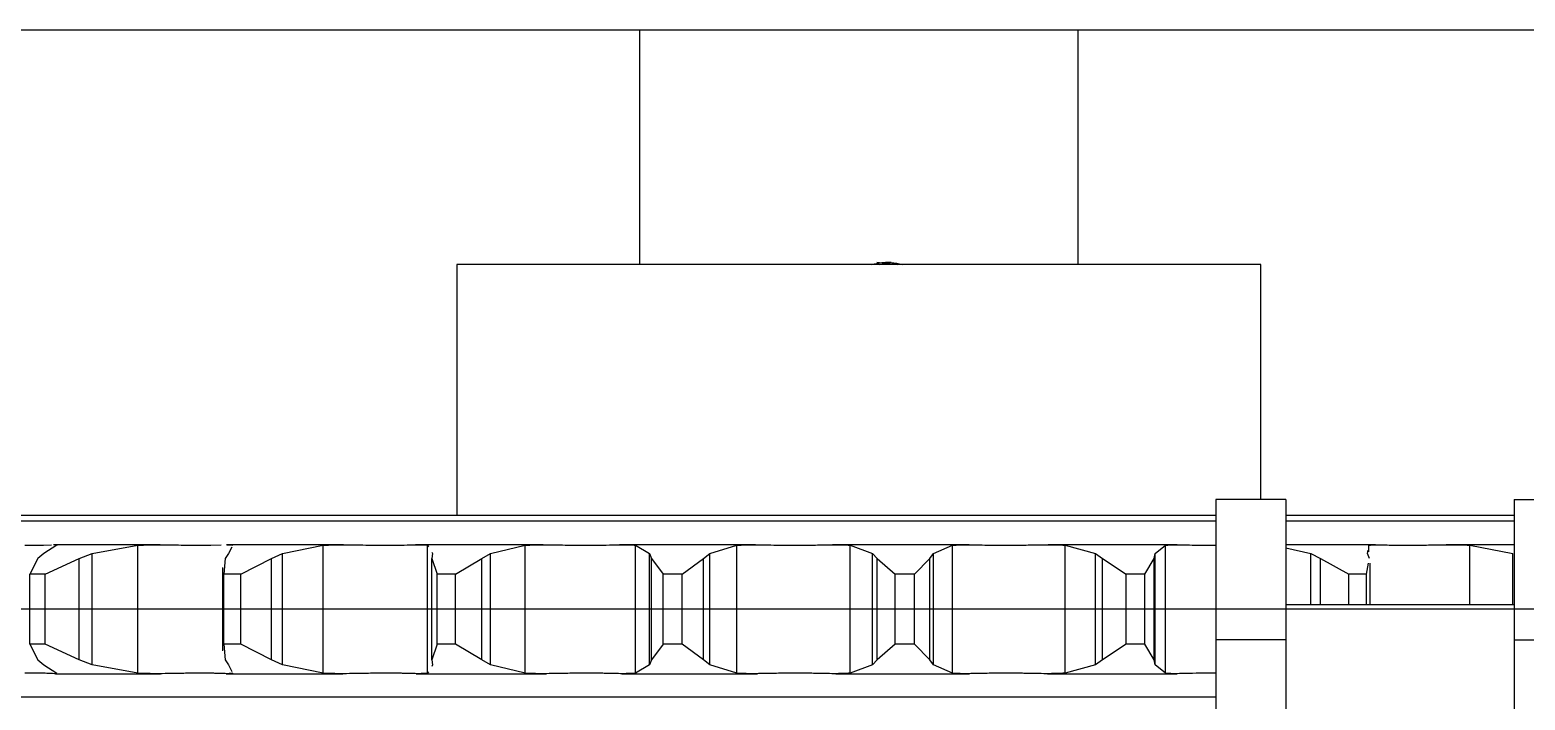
# Model space of a CAD drawing. Header units: millimetres. Extents: x -2889 to 8174, y 2447 to 8478.
# Drawn here: x 1611.07 to 1619.6, y 3381.42 to 3385.24 of the extents above; entities that cross this region are included whole.
import ezdxf

# ---------------------------------------------------------------- set-up
doc = ezdxf.new("R2010")
doc.units = ezdxf.units.MM

msp = doc.modelspace()

# ---------------------------------------------------------------- linework, layer by layer
at = {"color": 7, "linetype": 'Continuous', "lineweight": 25}
for p, q in [((1606.6739, 3385.2412), (1628.6739, 3385.2412)), ((1614.5499, 3385.2412), (1614.5499, 3383.9051)), ((1617.0499, 3383.9051), (1617.0499, 3385.2412)), ((1615.9932, 3383.9051), (1615.9031, 3383.9155)), ((1615.9844, 3383.9155), (1615.9516, 3383.9155)), ((1613.5075, 3383.9051), (1613.5075, 3382.4749)), ((1618.0922, 3383.9051), (1613.5075, 3383.9051)), ((1618.0922, 3382.5655), (1618.0922, 3383.9051)), ((1618.2347, 3382.5655), (1617.8347, 3382.5655)), ((1617.8347, 3382.5655), (1617.8347, 3381.7655)), ((1618.2347, 3382.5655), (1618.2347, 3381.7655)), ((1619.5347, 3382.5655), (1619.8347, 3382.5655)), ((1619.5347, 3382.5655), (1619.5347, 3381.7655)), ((1617.8347, 3382.4749), (1609.2499, 3382.4749)), ((1619.5347, 3382.4749), (1618.2347, 3382.4749)), ((1611.046, 3382.305), (1611.1521, 3382.305)), ((1611.1521, 3382.305), (1611.1984, 3382.3065)), ((1611.2291, 3382.3048), (1611.1545, 3382.258)), ((1611.8181, 3382.3075), (1611.2098, 3382.3075)), ((1611.4287, 3382.258), (1611.6892, 3382.3048)), ((1611.6892, 3381.5752), (1611.6892, 3382.3048)), ((1611.9842, 3382.305), (1612.1059, 3382.305)), ((1612.1059, 3382.305), (1612.1653, 3382.3065)), ((1612.8623, 3382.3075), (1612.195, 3382.3075)), ((1612.226, 3382.2944), (1612.2075, 3382.258)), ((1612.5148, 3382.258), (1612.7467, 3382.3048)), ((1612.7467, 3381.5752), (1612.7467, 3382.3048)), ((1613.0383, 3382.305), (1613.172, 3382.305)), ((1614.0013, 3382.3075), (1613.2732, 3382.3075)), ((1613.3417, 3382.3048), (1613.347, 3382.296)), ((1613.3417, 3381.5752), (1613.3417, 3382.3048)), ((1613.7007, 3382.258), (1613.8971, 3382.3048)), ((1613.8971, 3381.5752), (1613.8971, 3382.3048)), ((1614.1764, 3382.305), (1614.3179, 3382.305)), ((1615.2099, 3382.3075), (1614.4354, 3382.3075)), ((1614.5269, 3382.3048), (1614.6058, 3382.258)), ((1614.5269, 3381.5752), (1614.5269, 3382.3048)), ((1614.9505, 3382.258), (1615.1052, 3382.3048)), ((1615.1052, 3381.5752), (1615.1052, 3382.3048)), ((1615.3637, 3382.305), (1615.5088, 3382.305)), ((1616.4284, 3382.3075), (1615.6497, 3382.3075)), ((1615.7508, 3382.3048), (1615.8781, 3382.258)), ((1615.7508, 3381.5752), (1615.7508, 3382.3048)), ((1616.226, 3382.258), (1616.3345, 3382.3048)), ((1616.3345, 3381.5752), (1616.3345, 3382.3048)), ((1616.5644, 3382.305), (1616.7085, 3382.305)), ((1617.6151, 3382.3075), (1616.8784, 3382.3075)), ((1616.9762, 3382.3048), (1617.148, 3382.258)), ((1616.9762, 3381.5752), (1616.9762, 3382.3048)), ((1617.4886, 3382.258), (1617.5475, 3382.3048)), ((1617.5475, 3381.5752), (1617.5475, 3382.3048)), ((1617.7418, 3382.305), (1617.8347, 3382.305)), ((1618.7457, 3382.3075), (1618.2347, 3382.3075)), ((1618.8602, 3382.305), (1618.9896, 3382.305)), ((1619.5347, 3382.3075), (1619.148, 3382.3075)), ((1619.2836, 3382.3048), (1619.5277, 3382.258)), ((1611.1192, 3382.2294), (1611.0751, 3382.1399)), ((1611.1545, 3382.258), (1611.1192, 3382.2294)), ((1611.1615, 3382.1399), (1611.3558, 3382.2294)), ((1611.3558, 3382.2294), (1611.4287, 3382.258)), ((1611.3558, 3381.6505), (1611.3558, 3382.2294)), ((1611.4287, 3381.622), (1611.4287, 3382.258)), ((1612.1873, 3382.2294), (1612.1806, 3382.1399)), ((1612.2075, 3382.258), (1612.1873, 3382.2294)), ((1612.2774, 3382.1399), (1612.4525, 3382.2294)), ((1612.4525, 3382.2294), (1612.5148, 3382.258)), ((1612.4525, 3381.6505), (1612.4525, 3382.2294)), ((1612.5148, 3381.622), (1612.5148, 3382.258)), ((1613.3646, 3382.2294), (1613.3646, 3381.6505)), ((1613.365, 3382.2659), (1613.3697, 3382.258)), ((1613.3697, 3382.258), (1613.3653, 3382.2294)), ((1613.3653, 3382.2294), (1613.3961, 3382.1399)), ((1613.5003, 3382.1399), (1613.6509, 3382.2294)), ((1613.6509, 3382.2294), (1613.7007, 3382.258)), ((1613.6509, 3381.6505), (1613.6509, 3382.2294)), ((1613.7007, 3381.622), (1613.7007, 3382.258)), ((1614.6058, 3382.258), (1614.6172, 3382.2294)), ((1614.6058, 3381.622), (1614.6058, 3382.258)), ((1614.6172, 3382.2294), (1614.6846, 3382.1399)), ((1614.6172, 3381.6505), (1614.6172, 3382.2294)), ((1614.7931, 3382.1399), (1614.9146, 3382.2294)), ((1614.9146, 3382.2294), (1614.9505, 3382.258)), ((1614.9146, 3381.6505), (1614.9146, 3382.2294)), ((1614.9505, 3381.622), (1614.9505, 3382.258)), ((1615.8781, 3382.258), (1615.905, 3382.2294)), ((1615.8781, 3381.622), (1615.8781, 3382.258)), ((1615.905, 3382.2294), (1616.0069, 3382.1399)), ((1615.905, 3381.6505), (1615.905, 3382.2294)), ((1616.1165, 3382.1399), (1616.2051, 3382.2294)), ((1616.2051, 3382.2294), (1616.226, 3382.258)), ((1616.2051, 3381.6505), (1616.2051, 3382.2294)), ((1616.226, 3381.622), (1616.226, 3382.258)), ((1617.148, 3382.258), (1617.1896, 3382.2294)), ((1617.148, 3381.622), (1617.148, 3382.258)), ((1617.1896, 3382.2294), (1617.323, 3382.1399)), ((1617.1896, 3381.6505), (1617.1896, 3382.2294)), ((1617.4303, 3382.1399), (1617.4834, 3382.2294)), ((1617.4834, 3382.2294), (1617.4886, 3382.258)), ((1617.4834, 3381.6505), (1617.4834, 3382.2294)), ((1617.4886, 3381.622), (1617.4886, 3382.258)), ((1618.2347, 3382.2895), (1618.377, 3382.258)), ((1618.377, 3382.258), (1618.432, 3382.2294)), ((1618.432, 3382.2294), (1618.5928, 3382.1399)), ((1618.6998, 3382.258), (1618.703, 3382.2772)), ((1618.7105, 3382.2294), (1618.6998, 3382.258)), ((1611.1615, 3382.1399), (1611.0751, 3382.1399)), ((1611.0751, 3381.7401), (1611.0751, 3382.1399)), ((1611.1615, 3381.7401), (1611.1615, 3382.1399)), ((1612.1733, 3382.1773), (1612.1733, 3381.7026)), ((1612.2774, 3382.1399), (1612.1806, 3382.1399)), ((1612.1806, 3381.7401), (1612.1806, 3382.1399)), ((1612.2774, 3381.7401), (1612.2774, 3382.1399)), ((1613.5003, 3382.1399), (1613.3961, 3382.1399)), ((1613.3961, 3381.7401), (1613.3961, 3382.1399)), ((1613.5003, 3381.7401), (1613.5003, 3382.1399)), ((1614.7931, 3382.1399), (1614.6846, 3382.1399)), ((1614.6846, 3381.7401), (1614.6846, 3382.1399)), ((1614.7931, 3381.7401), (1614.7931, 3382.1399)), ((1616.1165, 3382.1399), (1616.0069, 3382.1399)), ((1616.0069, 3381.7401), (1616.0069, 3382.1399)), ((1616.1165, 3381.7401), (1616.1165, 3382.1399)), ((1617.4303, 3382.1399), (1617.323, 3382.1399)), ((1617.323, 3381.7401), (1617.323, 3382.1399)), ((1617.4303, 3381.7401), (1617.4303, 3382.1399)), ((1618.6945, 3382.1399), (1618.5928, 3382.1399)), ((1618.5928, 3381.9655), (1618.5928, 3382.1399)), ((1618.6945, 3382.1399), (1618.7056, 3382.2021)), ((1618.6945, 3381.9655), (1618.6945, 3382.1399)), ((1618.7145, 3381.9655), (1618.7145, 3382.2021)), ((1619.5347, 3381.9655), (1618.2347, 3381.9655)), ((1611.0751, 3381.7401), (1611.1192, 3381.6505)), ((1611.1615, 3381.7401), (1611.0751, 3381.7401)), ((1611.3558, 3381.6505), (1611.1615, 3381.7401)), ((1612.1806, 3381.7401), (1612.1873, 3381.6505)), ((1612.2774, 3381.7401), (1612.1806, 3381.7401)), ((1612.4525, 3381.6505), (1612.2774, 3381.7401)), ((1613.3961, 3381.7401), (1613.3653, 3381.6505)), ((1613.5003, 3381.7401), (1613.3961, 3381.7401)), ((1613.6509, 3381.6505), (1613.5003, 3381.7401)), ((1614.6846, 3381.7401), (1614.6172, 3381.6505)), ((1614.7931, 3381.7401), (1614.6846, 3381.7401)), ((1614.9146, 3381.6505), (1614.7931, 3381.7401)), ((1616.0069, 3381.7401), (1615.905, 3381.6505)), ((1616.1165, 3381.7401), (1616.0069, 3381.7401)), ((1616.2051, 3381.6505), (1616.1165, 3381.7401)), ((1617.323, 3381.7401), (1617.1896, 3381.6505)), ((1617.4303, 3381.7401), (1617.323, 3381.7401)), ((1617.4834, 3381.6505), (1617.4303, 3381.7401)), ((1618.2347, 3381.7655), (1617.8347, 3381.7655)), ((1617.8347, 3381.7655), (1617.8347, 3378.1655)), ((1618.2347, 3381.7655), (1618.2347, 3378.1655)), ((1619.5347, 3381.7655), (1619.8347, 3381.7655)), ((1619.5347, 3381.7655), (1619.5347, 3378.1655)), ((1611.1192, 3381.6505), (1611.1545, 3381.622)), ((1611.1545, 3381.622), (1611.2291, 3381.5752)), ((1611.4287, 3381.622), (1611.3558, 3381.6505)), ((1611.6892, 3381.5752), (1611.4287, 3381.622)), ((1612.1873, 3381.6505), (1612.2075, 3381.622)), ((1612.2075, 3381.622), (1612.226, 3381.5855)), ((1612.5148, 3381.622), (1612.4525, 3381.6505)), ((1612.7467, 3381.5752), (1612.5148, 3381.622)), ((1613.3697, 3381.622), (1613.365, 3381.614)), ((1613.3653, 3381.6505), (1613.3697, 3381.622)), ((1613.7007, 3381.622), (1613.6509, 3381.6505)), ((1613.8971, 3381.5752), (1613.7007, 3381.622)), ((1614.6058, 3381.622), (1614.5269, 3381.5752)), ((1614.6172, 3381.6505), (1614.6058, 3381.622)), ((1614.9505, 3381.622), (1614.9146, 3381.6505)), ((1615.1052, 3381.5752), (1614.9505, 3381.622)), ((1615.8781, 3381.622), (1615.7508, 3381.5752)), ((1615.905, 3381.6505), (1615.8781, 3381.622)), ((1616.226, 3381.622), (1616.2051, 3381.6505)), ((1616.3345, 3381.5752), (1616.226, 3381.622)), ((1617.148, 3381.622), (1616.9762, 3381.5752)), ((1617.1896, 3381.6505), (1617.148, 3381.622)), ((1617.4886, 3381.622), (1617.4834, 3381.6505)), ((1617.5475, 3381.5752), (1617.4886, 3381.622)), ((1611.1521, 3381.575), (1611.046, 3381.575)), ((1611.2214, 3381.5725), (1611.819, 3381.5725)), ((1611.2291, 3381.5752), (1611.2266, 3381.5743)), ((1612.1059, 3381.575), (1611.9842, 3381.575)), ((1612.1942, 3381.5725), (1612.859, 3381.5725)), ((1613.172, 3381.575), (1613.0383, 3381.575)), ((1613.2764, 3381.5725), (1614.0188, 3381.5725)), ((1613.347, 3381.584), (1613.3417, 3381.5752)), ((1614.3179, 3381.575), (1614.1764, 3381.575)), ((1614.4481, 3381.5725), (1615.2215, 3381.5725)), ((1615.5088, 3381.575), (1615.3637, 3381.575)), ((1615.6682, 3381.5725), (1616.4312, 3381.5725)), ((1616.7085, 3381.575), (1616.5644, 3381.575)), ((1616.8744, 3381.5725), (1617.6132, 3381.5725)), ((1617.8347, 3381.575), (1617.7418, 3381.575))]:
    msp.add_line(p, q, dxfattribs=at)
at = {"color": 8, "linetype": 'Continuous', "lineweight": 25}
for p, q in [((1617.8347, 3382.4409), (1609.2499, 3382.4409)), ((1619.5347, 3382.4409), (1618.2347, 3382.4409)), ((1618.7074, 3382.2671), (1618.7074, 3382.3048)), ((1619.2836, 3381.9655), (1619.2836, 3382.3048)), ((1618.377, 3381.9655), (1618.377, 3382.258)), ((1618.432, 3381.9655), (1618.432, 3382.2294)), ((1619.5277, 3381.9655), (1619.5277, 3382.258)), ((1617.8347, 3381.439), (1609.2499, 3381.439))]:
    msp.add_line(p, q, dxfattribs=at)
msp.add_line((1658.7677, 3381.94), (1608.8239, 3381.94))
at = {"color": 7, "linetype": 'Continuous', "lineweight": 25}
for points, knots in [([(1615.8725, 3383.9051), (1615.9117, 3383.9128), (1615.9626, 3383.9229), (1616.0103, 3383.9084), (1616.0213, 3383.9051)], [0, 0, 0, 0, 0.768117, 1, 1, 1, 1]), ([(1611.2159, 3382.3069), (1611.222, 3382.3072), (1611.2353, 3382.3078), (1611.2313, 3382.3059), (1611.2291, 3382.3048)], [0, 0, 0, 0, 0.45497, 1, 1, 1, 1]), ([(1611.6892, 3382.3048), (1611.7327, 3382.3061), (1611.8198, 3382.3087), (1611.9221, 3382.3059), (1611.9739, 3382.3051), (1611.9842, 3382.305)], [0, 0, 0, 0, 0.445398, 0.890614, 1, 1, 1, 1]), ([(1612.1976, 3382.3069), (1612.206, 3382.3072), (1612.2256, 3382.3078), (1612.2291, 3382.3059), (1612.2312, 3382.3048)], [0, 0, 0, 0, 0.428344, 1, 1, 1, 1]), ([(1612.7467, 3382.3048), (1612.7876, 3382.3061), (1612.8694, 3382.3087), (1612.973, 3382.3059), (1613.0275, 3382.3051), (1613.0383, 3382.305)], [0, 0, 0, 0, 0.445394, 0.89061, 1, 1, 1, 1]), ([(1613.172, 3382.305), (1613.1965, 3382.3055), (1613.2569, 3382.3066), (1613.3144, 3382.3086), (1613.3346, 3382.3058), (1613.3417, 3382.3048)], [0, 0, 0, 0, 0.306852, 0.755865, 1, 1, 1, 1]), ([(1613.8971, 3382.3048), (1613.9341, 3382.3061), (1614.0081, 3382.3087), (1614.1098, 3382.3059), (1614.1654, 3382.3051), (1614.1764, 3382.305)], [0, 0, 0, 0, 0.445386, 0.890603, 1, 1, 1, 1]), ([(1614.3179, 3382.305), (1614.3453, 3382.3055), (1614.4128, 3382.3066), (1614.4844, 3382.3086), (1614.5158, 3382.3058), (1614.5269, 3382.3048)], [0, 0, 0, 0, 0.3068445, 0.7558572, 1, 1, 1, 1]), ([(1615.1052, 3382.3048), (1615.1372, 3382.3061), (1615.2012, 3382.3087), (1615.298, 3382.3059), (1615.3529, 3382.3051), (1615.3637, 3382.305)], [0, 0, 0, 0, 0.445374, 0.89059, 1, 1, 1, 1]), ([(1615.5088, 3382.305), (1615.5382, 3382.3055), (1615.6108, 3382.3066), (1615.6944, 3382.3086), (1615.7361, 3382.3058), (1615.7508, 3382.3048)], [0, 0, 0, 0, 0.3068323, 0.7558449, 1, 1, 1, 1]), ([(1616.3345, 3382.3048), (1616.3605, 3382.3061), (1616.4125, 3382.3087), (1616.5014, 3382.3059), (1616.554, 3382.3051), (1616.5644, 3382.305)], [0, 0, 0, 0, 0.445383, 0.890599, 1, 1, 1, 1]), ([(1616.7085, 3382.305), (1616.7391, 3382.3055), (1616.8146, 3382.3066), (1616.9075, 3382.3086), (1616.9583, 3382.3058), (1616.9762, 3382.3048)], [0, 0, 0, 0, 0.306841, 0.755854, 1, 1, 1, 1]), ([(1617.5475, 3382.3048), (1617.5667, 3382.3061), (1617.6052, 3382.3087), (1617.6835, 3382.3059), (1617.7322, 3382.3051), (1617.7418, 3382.305)], [0, 0, 0, 0, 0.445392, 0.890608, 1, 1, 1, 1]), ([(1618.7074, 3382.3048), (1618.7193, 3382.3061), (1618.743, 3382.3087), (1618.8084, 3382.3059), (1618.8516, 3382.3051), (1618.8602, 3382.305)], [0, 0, 0, 0, 0.445397, 0.890613, 1, 1, 1, 1]), ([(1618.9896, 3382.305), (1619.0197, 3382.3055), (1619.0939, 3382.3066), (1619.197, 3382.3086), (1619.261, 3382.3058), (1619.2836, 3382.3048)], [0, 0, 0, 0, 0.306855, 0.755868, 1, 1, 1, 1]), ([(1611.2225, 3381.5728), (1611.2223, 3381.5727), (1611.2203, 3381.5716), (1611.1899, 3381.5742), (1611.1584, 3381.5748), (1611.1521, 3381.575)], [0, 0, 0, 0, 0.08835, 0.820193, 1, 1, 1, 1]), ([(1611.9842, 3381.575), (1611.9549, 3381.5745), (1611.8829, 3381.5733), (1611.7791, 3381.5714), (1611.7126, 3381.5742), (1611.6892, 3381.5752)], [0, 0, 0, 0, 0.306858, 0.755871, 1, 1, 1, 1]), ([(1612.2312, 3381.5752), (1612.224, 3381.5739), (1612.2095, 3381.5712), (1612.153, 3381.5741), (1612.1137, 3381.5748), (1612.1059, 3381.575)], [0, 0, 0, 0, 0.445399, 0.890616, 1, 1, 1, 1]), ([(1613.0383, 3381.575), (1613.0078, 3381.5745), (1612.9326, 3381.5733), (1612.8305, 3381.5714), (1612.7686, 3381.5742), (1612.7467, 3381.5752)], [0, 0, 0, 0, 0.306858, 0.75587, 1, 1, 1, 1]), ([(1613.3417, 3381.5752), (1613.3269, 3381.5739), (1613.2973, 3381.5712), (1613.2265, 3381.5741), (1613.181, 3381.5748), (1613.172, 3381.575)], [0, 0, 0, 0, 0.445399, 0.890616, 1, 1, 1, 1]), ([(1614.1764, 3381.575), (1614.1455, 3381.5745), (1614.0694, 3381.5733), (1613.9722, 3381.5714), (1613.9166, 3381.5742), (1613.8971, 3381.5752)], [0, 0, 0, 0, 0.306855, 0.755868, 1, 1, 1, 1]), ([(1614.5269, 3381.5752), (1614.5049, 3381.5739), (1614.461, 3381.5712), (1614.3782, 3381.5741), (1614.3278, 3381.5748), (1614.3179, 3381.575)], [0, 0, 0, 0, 0.445397, 0.890613, 1, 1, 1, 1]), ([(1615.3637, 3381.575), (1615.3335, 3381.5745), (1615.2589, 3381.5733), (1615.1693, 3381.5714), (1615.1219, 3381.5742), (1615.1052, 3381.5752)], [0, 0, 0, 0, 0.30685, 0.755863, 1, 1, 1, 1]), ([(1615.7508, 3381.5752), (1615.7224, 3381.5739), (1615.6654, 3381.5712), (1615.573, 3381.5741), (1615.5194, 3381.5748), (1615.5088, 3381.575)], [0, 0, 0, 0, 0.445392, 0.890608, 1, 1, 1, 1]), ([(1616.5644, 3381.575), (1616.5356, 3381.5745), (1616.4648, 3381.5733), (1616.3856, 3381.5714), (1616.3478, 3381.5742), (1616.3345, 3381.5752)], [0, 0, 0, 0, 0.306841, 0.755854, 1, 1, 1, 1]), ([(1616.9762, 3381.5752), (1616.9421, 3381.5739), (1616.874, 3381.5712), (1616.7748, 3381.5741), (1616.7194, 3381.5748), (1616.7085, 3381.575)], [0, 0, 0, 0, 0.445383, 0.890599, 1, 1, 1, 1]), ([(1617.7418, 3381.575), (1617.7154, 3381.5745), (1617.6504, 3381.5733), (1617.5842, 3381.5714), (1617.5571, 3381.5742), (1617.5475, 3381.5752)], [0, 0, 0, 0, 0.306832, 0.755845, 1, 1, 1, 1])]:
    msp.add_open_spline(points, degree=3, knots=knots, dxfattribs=at)
msp.add_open_spline([(1615.9173, 3383.9051), (1615.9393, 3383.9103), (1615.9832, 3383.9207), (1616.0271, 3383.9103), (1616.049, 3383.9051)], degree=3, dxfattribs=at)

doc.saveas('drawing.dxf')
